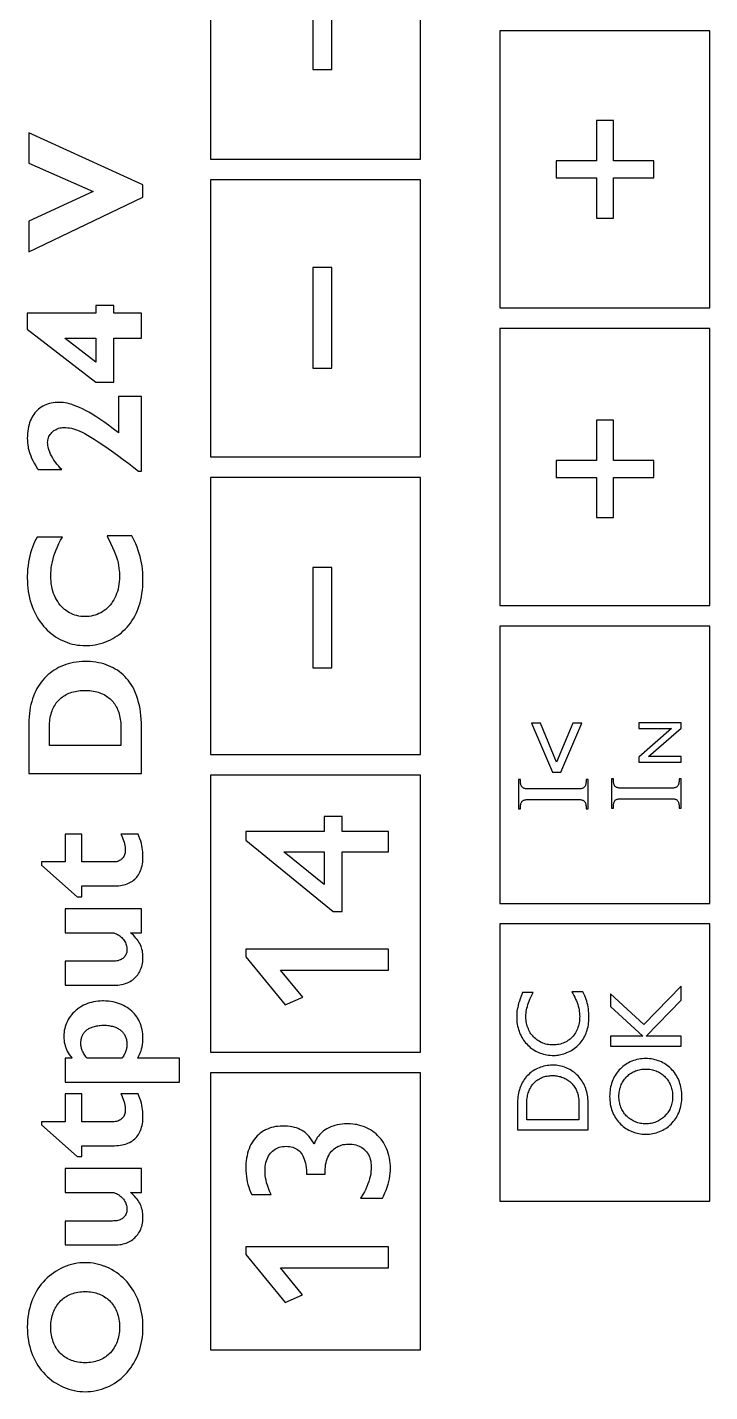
# Paper-space layout '2 DOOR PANEL LAYOUT - A1 Sheet' of a CAD drawing. Extents: x 50 to 825, y 22 to 486.
# Drawn here: x 425.072 to 426.588, y 322.282 to 325.315 of the extents above; entities that cross this region are included whole.
import ezdxf

# ---------------------------------------------------------------- set-up
doc = ezdxf.new("R2010")
doc.units = 0
doc.layers.add('N-EQPM', color=3, linetype='Continuous', lineweight=25)

psp = doc.layouts.new('2 DOOR PANEL LAYOUT - A1 Sheet')

# ---------------------------------------------------------------- linework, layer by layer
at = {"layer": 'N-EQPM', "linetype": 'Continuous'}
for points in [[(425.9452, 325.0222), (425.9452, 325.6381), (425.4784, 325.6381), (425.4784, 325.0222)], [(425.7486, 325.2212), (425.7486, 325.4444), (425.7059, 325.4444), (425.7059, 325.2212)], [(426.5881, 324.6913), (426.5881, 325.3072), (426.1213, 325.3072), (426.1213, 324.6913)], [(426.3741, 324.891), (426.3741, 324.9806), (426.4636, 324.9806), (426.4636, 325.0182), (426.3741, 325.0182), (426.3741, 325.1078), (426.3364, 325.1078), (426.3364, 325.0182), (426.2469, 325.0182), (426.2469, 324.9806), (426.3364, 324.9806), (426.3364, 324.891)], [(425.2177, 324.9505), (425.0748, 324.8844), (425.0748, 324.8164), (425.3286, 324.9376), (425.3286, 324.9648), (425.0748, 325.0805), (425.0748, 325.0133)], [(425.9452, 324.3604), (425.9452, 324.9763), (425.4784, 324.9763), (425.4784, 324.3604)], [(425.7486, 324.5578), (425.7486, 324.781), (425.7059, 324.781), (425.7059, 324.5578)], [(425.2236, 324.5266), (425.2636, 324.5266), (425.2636, 324.6243), (425.3253, 324.6243), (425.3253, 324.6798), (425.2636, 324.6798), (425.2636, 324.6967), (425.2236, 324.6967), (425.2236, 324.6798), (425.0715, 324.6798), (425.0715, 324.6445)], [(425.1553, 324.6236), (425.1553, 324.6243), (425.2236, 324.6243), (425.2236, 324.5707)], [(426.5881, 324.0295), (426.5881, 324.6454), (426.1213, 324.6454), (426.1213, 324.0295)], [(425.079, 324.3628), (425.0812, 324.3577), (425.0837, 324.3523), (425.0867, 324.3466), (425.0902, 324.3404), (425.0943, 324.3337), (425.0954, 324.3319), (425.1479, 324.3319), (425.1454, 324.3346), (425.1413, 324.3393), (425.1374, 324.3439), (425.134, 324.3486), (425.1308, 324.3532), (425.128, 324.3577), (425.1255, 324.3622), (425.1233, 324.3665), (425.1215, 324.3706), (425.1199, 324.3747), (425.1187, 324.3785), (425.1178, 324.3822), (425.1172, 324.3857), (425.1168, 324.389), (425.1167, 324.3922), (425.1168, 324.3949), (425.1172, 324.3976), (425.1178, 324.4003), (425.1186, 324.4029), (425.1196, 324.4054), (425.1209, 324.4079), (425.1224, 324.4102), (425.1242, 324.4125), (425.1261, 324.4146), (425.1282, 324.4166), (425.1305, 324.4185), (425.1327, 324.4199), (425.1353, 324.4214), (425.138, 324.4227), (425.1408, 324.4237), (425.1437, 324.4245), (425.1467, 324.4251), (425.1497, 324.4255), (425.1527, 324.4256), (425.1571, 324.4255), (425.1613, 324.4251), (425.1656, 324.4246), (425.1698, 324.4237), (425.172, 324.4232), (425.1742, 324.4226), (425.1786, 324.4213), (425.1833, 324.4195), (425.1883, 324.4175), (425.1936, 324.415), (425.1993, 324.412), (425.2056, 324.4085), (425.2126, 324.4043), (425.2204, 324.3993), (425.229, 324.3937), (425.2439, 324.3837), (425.2583, 324.3737), (425.272, 324.364), (425.2849, 324.3546), (425.2969, 324.3456), (425.3081, 324.3369), (425.3184, 324.3286), (425.3253, 324.3286), (425.3253, 324.4943), (425.2743, 324.4943), (425.2743, 324.4135), (425.2732, 324.4143), (425.262, 324.4229), (425.2516, 324.4307), (425.2417, 324.4378), (425.2325, 324.4441), (425.2238, 324.4498), (425.2157, 324.4549), (425.208, 324.4594), (425.2007, 324.4634), (425.1939, 324.4669), (425.1874, 324.4699), (425.1814, 324.4725), (425.1756, 324.4748), (425.1702, 324.4766), (425.165, 324.4782), (425.1601, 324.4794), (425.1554, 324.4803), (425.151, 324.4809), (425.1468, 324.4813), (425.1428, 324.4814), (425.138, 324.4813), (425.1334, 324.481), (425.129, 324.4804), (425.1247, 324.4796), (425.1206, 324.4786), (425.1167, 324.4774), (425.1129, 324.476), (425.1093, 324.4744), (425.1059, 324.4726), (425.1026, 324.4706), (425.0995, 324.4684), (425.0965, 324.4661), (425.0936, 324.4635), (425.091, 324.4608), (425.0884, 324.4578), (425.0861, 324.4547), (425.0839, 324.4514), (425.0818, 324.4479), (425.0799, 324.4442), (425.0782, 324.4403), (425.0767, 324.4362), (425.0753, 324.4319), (425.0742, 324.4273), (425.0732, 324.4226), (425.0725, 324.4176), (425.0719, 324.4124), (425.0716, 324.407), (425.0715, 324.4021), (425.0716, 324.3968), (425.072, 324.3917), (425.0725, 324.3868), (425.0733, 324.382), (425.0738, 324.3796), (425.0743, 324.3773), (425.0756, 324.3725), (425.0772, 324.3677)], [(426.3741, 324.2251), (426.3741, 324.3146), (426.4636, 324.3146), (426.4636, 324.3523), (426.3741, 324.3523), (426.3741, 324.4418), (426.3364, 324.4418), (426.3364, 324.3523), (426.2469, 324.3523), (426.2469, 324.3146), (426.3364, 324.3146), (426.3364, 324.2251)], [(425.9452, 323.6986), (425.9452, 324.3145), (425.4784, 324.3145), (425.4784, 323.6986)], [(425.0846, 324.0215), (425.0873, 324.0155), (425.0902, 324.0097), (425.0932, 324.0042), (425.0965, 323.9988), (425.1, 323.9937), (425.1037, 323.9888), (425.1076, 323.984), (425.1116, 323.9795), (425.1159, 323.9753), (425.1203, 323.9712), (425.1249, 323.9674), (425.1296, 323.9638), (425.1345, 323.9605), (425.1395, 323.9574), (425.1446, 323.9545), (425.1499, 323.9519), (425.1553, 323.9496), (425.1608, 323.9475), (425.1664, 323.9457), (425.172, 323.9442), (425.1775, 323.943), (425.1833, 323.942), (425.1891, 323.9413), (425.1949, 323.9409), (425.2008, 323.9408), (425.2047, 323.9408), (425.2107, 323.9411), (425.2167, 323.9417), (425.2226, 323.9426), (425.2285, 323.9438), (425.2342, 323.9452), (425.2399, 323.9469), (425.2455, 323.9488), (425.2509, 323.9511), (425.2562, 323.9535), (425.2614, 323.9562), (425.2664, 323.9592), (425.2713, 323.9623), (425.276, 323.9657), (425.2806, 323.9694), (425.2849, 323.9732), (425.2891, 323.9773), (425.2931, 323.9816), (425.297, 323.9861), (425.3006, 323.9908), (425.304, 323.9958), (425.3072, 324.0009), (425.3103, 324.0062), (425.3131, 324.0118), (425.3157, 324.0175), (425.318, 324.0235), (425.3202, 324.0296), (425.3221, 324.036), (425.3238, 324.0426), (425.3252, 324.0494), (425.3264, 324.0564), (425.3274, 324.0636), (425.3281, 324.071), (425.3283, 324.0748), (425.3285, 324.0787), (425.3286, 324.0866), (425.3285, 324.0951), (425.3281, 324.1031), (425.3275, 324.1107), (425.3266, 324.1179), (425.3255, 324.1249), (425.3241, 324.1317), (425.3224, 324.1385), (425.3204, 324.1453), (425.3181, 324.1522), (425.3155, 324.1593), (425.3124, 324.1667), (425.3088, 324.1746), (425.3047, 324.183), (425.3037, 324.185), (425.2489, 324.185), (425.2501, 324.1825), (425.2566, 324.1687), (425.2612, 324.1588), (425.2646, 324.1506), (425.2674, 324.1434), (425.2697, 324.1369), (425.2716, 324.1307), (425.2731, 324.1247), (425.2743, 324.1188), (425.2753, 324.1129), (425.2759, 324.1069), (425.2762, 324.1039), (425.2764, 324.1007), (425.2765, 324.0943), (425.2764, 324.0886), (425.276, 324.0828), (425.2753, 324.0772), (425.2744, 324.0717), (425.2732, 324.0663), (425.2717, 324.0612), (425.27, 324.0562), (425.2681, 324.0515), (425.266, 324.0469), (425.2637, 324.0426), (425.2611, 324.0384), (425.2584, 324.0345), (425.2555, 324.0308), (425.2524, 324.0274), (425.2492, 324.0241), (425.2458, 324.0212), (425.2422, 324.0184), (425.2385, 324.0159), (425.2347, 324.0137), (425.2307, 324.0117), (425.2266, 324.01), (425.2224, 324.0085), (425.2181, 324.0073), (425.2136, 324.0063), (425.2091, 324.0056), (425.2044, 324.0052), (425.1997, 324.005), (425.195, 324.0052), (425.1904, 324.0056), (425.1859, 324.0063), (425.1816, 324.0073), (425.1773, 324.0085), (425.1731, 324.01), (425.1691, 324.0117), (425.1652, 324.0137), (425.1614, 324.016), (425.1578, 324.0185), (425.1542, 324.0212), (425.1509, 324.0242), (425.1477, 324.0274), (425.1446, 324.0309), (425.1417, 324.0346), (425.139, 324.0386), (425.1365, 324.0428), (425.1342, 324.0472), (425.132, 324.0518), (425.1301, 324.0566), (425.1285, 324.0617), (425.127, 324.0669), (425.1258, 324.0724), (425.1249, 324.078), (425.1242, 324.0838), (425.1238, 324.0897), (425.1236, 324.0958), (425.1238, 324.102), (425.1242, 324.1082), (425.1249, 324.1144), (425.1259, 324.1207), (425.1272, 324.127), (425.1288, 324.1334), (425.1307, 324.1399), (425.1329, 324.1465), (425.1354, 324.1533), (425.1384, 324.1602), (425.1417, 324.1674), (425.1455, 324.1749), (425.1494, 324.1821), (425.0936, 324.1821), (425.0906, 324.1768), (425.0878, 324.1714), (425.0852, 324.1656), (425.0828, 324.1597), (425.0807, 324.1534), (425.0787, 324.147), (425.0769, 324.1402), (425.0754, 324.1332), (425.0741, 324.126), (425.0731, 324.1186), (425.0723, 324.1109), (425.0718, 324.1029), (425.0715, 324.0948), (425.0715, 324.0914), (425.0716, 324.0835), (425.0721, 324.0759), (425.0728, 324.0685), (425.0737, 324.0612), (425.0749, 324.0541), (425.0764, 324.0472), (425.0781, 324.0405), (425.08, 324.0339), (425.0822, 324.0276)], [(425.7486, 323.891), (425.7486, 324.1142), (425.7059, 324.1142), (425.7059, 323.891)], [(426.5881, 323.3677), (426.5881, 323.9836), (426.1213, 323.9836), (426.1213, 323.3677)], [(425.3152, 323.8272), (425.3129, 323.8332), (425.3105, 323.8389), (425.3079, 323.8443), (425.3051, 323.8495), (425.3021, 323.8545), (425.2989, 323.8592), (425.2972, 323.8614), (425.2955, 323.8637), (425.292, 323.8679), (425.2883, 323.8719), (425.2844, 323.8757), (425.2804, 323.8793), (425.2761, 323.8826), (425.2717, 323.8857), (425.2671, 323.8886), (425.2624, 323.8913), (425.2574, 323.8938), (425.2523, 323.896), (425.247, 323.898), (425.2415, 323.8998), (425.2358, 323.9014), (425.2299, 323.9027), (425.2238, 323.9038), (425.2175, 323.9046), (425.211, 323.9051), (425.2043, 323.9054), (425.2005, 323.9055), (425.1995, 323.9055), (425.1931, 323.9053), (425.1867, 323.9048), (425.1805, 323.9041), (425.1745, 323.9031), (425.1685, 323.9019), (425.1627, 323.9004), (425.1571, 323.8986), (425.1516, 323.8966), (425.1462, 323.8944), (425.1411, 323.8919), (425.1361, 323.8892), (425.1312, 323.8862), (425.1266, 323.8831), (425.1221, 323.8797), (425.1178, 323.8761), (425.1137, 323.8723), (425.1098, 323.8683), (425.106, 323.8641), (425.1024, 323.8597), (425.0991, 323.855), (425.0959, 323.8501), (425.0929, 323.8451), (425.0902, 323.8398), (425.0876, 323.8343), (425.0853, 323.8286), (425.0832, 323.8226), (425.0813, 323.8165), (425.0796, 323.8101), (425.0782, 323.8035), (425.077, 323.7967), (425.0761, 323.7896), (425.0754, 323.7823), (425.075, 323.7748), (425.0748, 323.767), (425.0748, 323.6565), (425.3253, 323.6565), (425.3253, 323.76), (425.3252, 323.7688), (425.3248, 323.7772), (425.3241, 323.7852), (425.3232, 323.793), (425.322, 323.8004), (425.3206, 323.8076), (425.319, 323.8144), (425.3172, 323.8209)], [(425.2747, 323.7921), (425.2758, 323.7886), (425.2767, 323.7849), (425.2775, 323.7811), (425.2782, 323.7771), (425.2787, 323.773), (425.2791, 323.7687), (425.2793, 323.7643), (425.2794, 323.7597), (425.2794, 323.7189), (425.1207, 323.7189), (425.1207, 323.7589), (425.1208, 323.7637), (425.121, 323.7682), (425.1214, 323.7725), (425.1219, 323.7767), (425.1226, 323.7807), (425.1234, 323.7846), (425.1243, 323.7883), (425.1254, 323.7919), (425.1265, 323.7953), (425.1278, 323.7986), (425.1285, 323.8002), (425.1292, 323.8018), (425.1308, 323.8048), (425.1324, 323.8077), (425.1342, 323.8104), (425.136, 323.8131), (425.138, 323.8156), (425.1401, 323.818), (425.1422, 323.8203), (425.1445, 323.8225), (425.1469, 323.8246), (425.1495, 323.8265), (425.1521, 323.8283), (425.1549, 323.8301), (425.1577, 323.8317), (425.1607, 323.8332), (425.1639, 323.8346), (425.1671, 323.8358), (425.1705, 323.837), (425.1739, 323.838), (425.1776, 323.8389), (425.1813, 323.8396), (425.1852, 323.8402), (425.1891, 323.8407), (425.1933, 323.841), (425.1975, 323.8412), (425.2001, 323.8412), (425.2025, 323.8412), (425.2066, 323.841), (425.2106, 323.8407), (425.2145, 323.8402), (425.2183, 323.8396), (425.2221, 323.8389), (425.2257, 323.838), (425.2292, 323.8369), (425.2326, 323.8358), (425.2359, 323.8345), (425.239, 323.8331), (425.2421, 323.8316), (425.245, 323.83), (425.2478, 323.8282), (425.2504, 323.8264), (425.253, 323.8244), (425.2554, 323.8224), (425.2578, 323.8202), (425.26, 323.8179), (425.2621, 323.8155), (425.2641, 323.813), (425.2659, 323.8104), (425.2677, 323.8076), (425.2693, 323.8048), (425.2709, 323.8018), (425.2723, 323.7987), (425.2736, 323.7954)], [(426.2385, 323.6594), (426.2573, 323.6594), (426.3037, 323.7682), (426.2837, 323.7682), (426.2479, 323.6819), (426.2121, 323.7682), (426.1921, 323.7682)], [(426.5243, 323.6817), (426.5243, 323.6944), (426.452, 323.6944), (426.5243, 323.7572), (426.5243, 323.7688), (426.4304, 323.7688), (426.4304, 323.7561), (426.5031, 323.7561), (426.4304, 323.6925), (426.4304, 323.6817)], [(425.9452, 323.0368), (425.9452, 323.6527), (425.4784, 323.6527), (425.4784, 323.0368)], [(426.3113, 323.5921), (426.3119, 323.5908), (426.3124, 323.5894), (426.3128, 323.5878), (426.3131, 323.586), (426.3133, 323.5838), (426.3135, 323.5813), (426.3136, 323.5782), (426.3136, 323.5777), (426.3177, 323.5777), (426.3177, 323.6429), (426.3136, 323.6429), (426.3136, 323.6424), (426.3135, 323.6393), (426.3133, 323.6368), (426.3131, 323.6346), (426.3128, 323.6328), (426.3124, 323.6312), (426.3119, 323.6298), (426.3113, 323.6285), (426.3107, 323.6274), (426.31, 323.6265), (426.3092, 323.6256), (426.3084, 323.6249), (426.3074, 323.6242), (426.3064, 323.6236), (426.3052, 323.6232), (426.3038, 323.6228), (426.3024, 323.6225), (426.3007, 323.6223), (426.2989, 323.6222), (426.182, 323.6222), (426.1802, 323.6223), (426.1785, 323.6225), (426.177, 323.6228), (426.1757, 323.6232), (426.1745, 323.6236), (426.1735, 323.6242), (426.1725, 323.6249), (426.1716, 323.6256), (426.1709, 323.6265), (426.1702, 323.6274), (426.1696, 323.6285), (426.169, 323.6298), (426.1685, 323.6312), (426.1681, 323.6328), (426.1678, 323.6346), (426.1676, 323.6368), (426.1674, 323.6393), (426.1673, 323.6424), (426.1673, 323.6429), (426.1632, 323.6429), (426.1632, 323.5777), (426.1673, 323.5777), (426.1673, 323.5782), (426.1674, 323.5813), (426.1676, 323.5838), (426.1678, 323.586), (426.1681, 323.5878), (426.1685, 323.5894), (426.169, 323.5908), (426.1696, 323.5921), (426.1702, 323.5932), (426.1709, 323.5941), (426.1716, 323.595), (426.1725, 323.5957), (426.1735, 323.5964), (426.1745, 323.597), (426.1757, 323.5974), (426.177, 323.5978), (426.1785, 323.5981), (426.1802, 323.5983), (426.182, 323.5983), (426.2989, 323.5983), (426.3007, 323.5983), (426.3024, 323.5981), (426.3038, 323.5978), (426.3052, 323.5974), (426.3064, 323.597), (426.3074, 323.5964), (426.3084, 323.5957), (426.3092, 323.595), (426.31, 323.5941), (426.3107, 323.5932)], [(426.5185, 323.5926), (426.519, 323.5912), (426.5194, 323.5896), (426.5197, 323.5878), (426.5199, 323.5856), (426.5201, 323.5831), (426.5202, 323.58), (426.5202, 323.5795), (426.5243, 323.5795), (426.5243, 323.6447), (426.5202, 323.6447), (426.5202, 323.6441), (426.5201, 323.6411), (426.5199, 323.6385), (426.5197, 323.6364), (426.5194, 323.6345), (426.519, 323.6329), (426.5185, 323.6315), (426.5179, 323.6303), (426.5173, 323.6292), (426.5166, 323.6282), (426.5158, 323.6274), (426.515, 323.6266), (426.514, 323.6259), (426.513, 323.6254), (426.5118, 323.6249), (426.5105, 323.6245), (426.509, 323.6242), (426.5073, 323.6241), (426.5055, 323.624), (426.3886, 323.624), (426.3868, 323.6241), (426.3851, 323.6242), (426.3836, 323.6245), (426.3823, 323.6249), (426.3811, 323.6254), (426.3801, 323.6259), (426.3791, 323.6266), (426.3782, 323.6274), (426.3775, 323.6282), (426.3768, 323.6292), (426.3762, 323.6303), (426.3756, 323.6315), (426.3751, 323.6329), (426.3747, 323.6345), (426.3744, 323.6364), (426.3742, 323.6385), (426.374, 323.6411), (426.3739, 323.6441), (426.3739, 323.6447), (426.3698, 323.6447), (426.3698, 323.5795), (426.3739, 323.5795), (426.3739, 323.58), (426.374, 323.5831), (426.3742, 323.5856), (426.3744, 323.5878), (426.3747, 323.5896), (426.3751, 323.5912), (426.3756, 323.5926), (426.3762, 323.5939), (426.3768, 323.595), (426.3775, 323.5959), (426.3783, 323.5968), (426.3791, 323.5975), (426.3801, 323.5982), (426.3811, 323.5988), (426.3823, 323.5992), (426.3836, 323.5996), (426.3851, 323.5999), (426.3868, 323.6001), (426.3886, 323.6001), (426.5055, 323.6001), (426.5073, 323.6001), (426.509, 323.5999), (426.5104, 323.5996), (426.5118, 323.5992), (426.5129, 323.5988), (426.514, 323.5982), (426.515, 323.5975), (426.5158, 323.5968), (426.5166, 323.5959), (426.5173, 323.5949), (426.5179, 323.5939)], [(425.7509, 323.3498), (425.7716, 323.3498), (425.7716, 323.4824), (425.8745, 323.4824), (425.8745, 323.5275), (425.7716, 323.5275), (425.7716, 323.561), (425.7312, 323.561), (425.7312, 323.5275), (425.5572, 323.5275), (425.5572, 323.5082)], [(425.284, 323.5114), (425.2855, 323.5074), (425.2867, 323.5036), (425.2877, 323.5), (425.2884, 323.4964), (425.2889, 323.4929), (425.2892, 323.4893), (425.2893, 323.4856), (425.2892, 323.4829), (425.2889, 323.4803), (425.2884, 323.4779), (425.2878, 323.4756), (425.2869, 323.4735), (425.2859, 323.4715), (425.2848, 323.4697), (425.2834, 323.468), (425.282, 323.4664), (425.2803, 323.465), (425.2785, 323.4638), (425.2766, 323.4627), (425.2745, 323.4617), (425.2722, 323.461), (425.2698, 323.4603), (425.2671, 323.4599), (425.2644, 323.4596), (425.2621, 323.4596), (425.1924, 323.4596), (425.1924, 323.5213), (425.156, 323.5213), (425.156, 323.4596), (425.1028, 323.4596), (425.1028, 323.4529), (425.1821, 323.3821), (425.1924, 323.3821), (425.1924, 323.4063), (425.2651, 323.4063), (425.2698, 323.4064), (425.2743, 323.4067), (425.2785, 323.4072), (425.2825, 323.4079), (425.2863, 323.4087), (425.2899, 323.4098), (425.2933, 323.4109), (425.2949, 323.4116), (425.2965, 323.4123), (425.2996, 323.4138), (425.3025, 323.4154), (425.3052, 323.4172), (425.3078, 323.4192), (425.3102, 323.4212), (425.3124, 323.4235), (425.3146, 323.4259), (425.3166, 323.4284), (425.3184, 323.4312), (425.3201, 323.434), (425.3217, 323.4371), (425.3231, 323.4404), (425.3244, 323.4438), (425.3255, 323.4474), (425.3265, 323.4512), (425.3273, 323.4552), (425.3279, 323.4595), (425.3283, 323.4639), (425.3286, 323.4685), (425.3286, 323.472), (425.3285, 323.4772), (425.3282, 323.482), (425.3277, 323.4867), (425.327, 323.4914), (425.3261, 323.4961), (425.325, 323.5009), (425.3236, 323.5059), (425.3218, 323.5111), (425.3197, 323.5168), (425.318, 323.5213), (425.2794, 323.5213), (425.2798, 323.5205), (425.2821, 323.5157)], [(425.6421, 323.4816), (425.6421, 323.4824), (425.7312, 323.4824), (425.7312, 323.4099)], [(425.2906, 323.2779), (425.2915, 323.2754), (425.2921, 323.273), (425.2926, 323.2705), (425.2929, 323.2681), (425.293, 323.2656), (425.293, 323.2642), (425.2928, 323.2618), (425.2924, 323.2594), (425.2919, 323.2572), (425.2912, 323.2552), (425.2903, 323.2532), (425.2893, 323.2514), (425.2881, 323.2497), (425.2868, 323.2481), (425.2854, 323.2466), (425.2837, 323.2452), (425.282, 323.244), (425.28, 323.2428), (425.279, 323.2423), (425.2779, 323.2418), (425.2755, 323.241), (425.273, 323.2402), (425.2703, 323.2396), (425.2673, 323.2392), (425.2641, 323.2389), (425.2607, 323.2388), (425.156, 323.2388), (425.156, 323.1856), (425.2643, 323.1856), (425.2687, 323.1856), (425.2728, 323.1859), (425.2768, 323.1864), (425.2806, 323.187), (425.2843, 323.1878), (425.2878, 323.1888), (425.2911, 323.1899), (425.2943, 323.1912), (425.2974, 323.1926), (425.3003, 323.1942), (425.3031, 323.1959), (425.3058, 323.1977), (425.3083, 323.1997), (425.3107, 323.2018), (425.3129, 323.2041), (425.315, 323.2065), (425.317, 323.209), (425.3188, 323.2117), (425.3205, 323.2145), (425.3221, 323.2174), (425.3234, 323.2205), (425.3247, 323.2237), (425.3258, 323.227), (425.3267, 323.2305), (425.3274, 323.234), (425.328, 323.2377), (425.3284, 323.2415), (425.3286, 323.2453), (425.3286, 323.2476), (425.3285, 323.2515), (425.3283, 323.2552), (425.3278, 323.2588), (425.3272, 323.2622), (425.3264, 323.2656), (425.3254, 323.2688), (425.3243, 323.272), (425.3229, 323.2751), (425.3214, 323.2782), (425.3196, 323.2812), (425.3177, 323.2843), (425.3155, 323.2873), (425.313, 323.2904), (425.3103, 323.2935), (425.3073, 323.2966), (425.3039, 323.2999), (425.3011, 323.3023), (425.3253, 323.3023), (425.3253, 323.3556), (425.156, 323.3556), (425.156, 323.302), (425.264, 323.302), (425.2668, 323.301), (425.2695, 323.2997), (425.2721, 323.2984), (425.2747, 323.2968), (425.2769, 323.2952), (425.2792, 323.2934), (425.2814, 323.2914), (425.2834, 323.2894), (425.2852, 323.2872), (425.2868, 323.285), (425.2883, 323.2826), (425.2895, 323.2803)], [(426.5881, 322.7059), (426.5881, 323.3218), (426.1213, 323.3218), (426.1213, 322.7059)], [(425.6343, 323.2189), (425.8745, 323.2189), (425.8745, 323.2658), (425.5572, 323.2658), (425.5572, 323.2488), (425.6444, 323.1418), (425.6835, 323.1592)], [(426.1672, 323.0765), (426.1688, 323.0731), (426.1706, 323.0698), (426.1725, 323.0666), (426.1745, 323.0635), (426.1767, 323.0606), (426.179, 323.0577), (426.1814, 323.055), (426.184, 323.0523), (426.1866, 323.0499), (426.1894, 323.0475), (426.1923, 323.0453), (426.1953, 323.0432), (426.1983, 323.0412), (426.2015, 323.0394), (426.2048, 323.0378), (426.2081, 323.0362), (426.2116, 323.0349), (426.2151, 323.0337), (426.2187, 323.0326), (426.2223, 323.0317), (426.2261, 323.031), (426.2299, 323.0304), (426.2338, 323.03), (426.2377, 323.0297), (426.2417, 323.0296), (426.245, 323.0297), (426.2484, 323.03), (426.2519, 323.0304), (426.2534, 323.0306), (426.2569, 323.0313), (426.2604, 323.0322), (426.264, 323.0332), (426.2675, 323.0344), (426.2709, 323.0358), (426.2743, 323.0373), (426.2776, 323.039), (426.2808, 323.0408), (426.2839, 323.0428), (426.2869, 323.0449), (426.2898, 323.0471), (426.2926, 323.0494), (426.2953, 323.0519), (426.2978, 323.0545), (426.3002, 323.0571), (426.3025, 323.0599), (426.3046, 323.0628), (426.3067, 323.0658), (426.3085, 323.0689), (426.3103, 323.0721), (426.3119, 323.0754), (426.3133, 323.0788), (426.3146, 323.0823), (426.3158, 323.0859), (426.3168, 323.0896), (426.3177, 323.0934), (426.3184, 323.0973), (426.319, 323.1014), (426.3194, 323.1055), (426.3197, 323.1098), (426.3198, 323.1141), (426.3197, 323.1167), (426.3197, 323.1192), (426.3194, 323.1241), (426.319, 323.1287), (426.3185, 323.1332), (426.3178, 323.1376), (426.3169, 323.1418), (426.3159, 323.1459), (426.3147, 323.15), (426.3134, 323.154), (426.3119, 323.158), (426.3102, 323.1621), (426.3083, 323.1663), (426.306, 323.1708), (426.2814, 323.1708), (426.2839, 323.1669), (426.2861, 323.163), (426.2882, 323.159), (426.2901, 323.155), (426.2919, 323.1509), (426.2934, 323.1469), (426.2948, 323.1429), (426.2959, 323.1389), (426.2969, 323.135), (426.2977, 323.1311), (426.2983, 323.1273), (426.2988, 323.1235), (426.299, 323.1198), (426.2991, 323.1162), (426.299, 323.1128), (426.2988, 323.109), (426.2984, 323.1054), (426.2978, 323.1018), (426.2971, 323.0984), (426.2963, 323.0951), (426.2953, 323.0918), (426.2941, 323.0887), (426.2928, 323.0857), (426.2914, 323.0828), (426.2898, 323.0801), (426.2882, 323.0774), (426.2864, 323.0749), (426.2844, 323.0725), (426.2824, 323.0702), (426.2802, 323.0681), (426.278, 323.0661), (426.2756, 323.0642), (426.2731, 323.0624), (426.2705, 323.0608), (426.2679, 323.0593), (426.2651, 323.058), (426.2622, 323.0568), (426.2592, 323.0558), (426.2562, 323.0549), (426.253, 323.0542), (426.2498, 323.0536), (426.2465, 323.0532), (426.2431, 323.0529), (426.2396, 323.0528), (426.2363, 323.0529), (426.233, 323.0532), (426.2298, 323.0536), (426.2266, 323.0542), (426.2235, 323.0549), (426.2204, 323.0558), (426.2174, 323.0569), (426.2145, 323.0581), (426.2117, 323.0594), (426.209, 323.061), (426.2064, 323.0626), (426.2038, 323.0644), (426.2014, 323.0663), (426.199, 323.0684), (426.1968, 323.0706), (426.1947, 323.0729), (426.1927, 323.0754), (426.1908, 323.0779), (426.1894, 323.0801), (426.1878, 323.0828), (426.1863, 323.0857), (426.185, 323.0887), (426.1838, 323.0917), (426.1827, 323.0949), (426.1818, 323.0981), (426.1811, 323.1014), (426.1805, 323.1047), (426.1801, 323.1082), (426.1798, 323.1117), (426.1797, 323.1152), (426.1798, 323.1193), (426.1801, 323.1232), (426.1805, 323.1271), (426.1811, 323.131), (426.1818, 323.1348), (426.1828, 323.1386), (426.1839, 323.1425), (426.1852, 323.1465), (426.1867, 323.1505), (426.1884, 323.1546), (426.1904, 323.1588), (426.1927, 323.1632), (426.1952, 323.1678), (426.196, 323.1692), (426.1719, 323.1692), (426.1711, 323.1672), (426.1687, 323.1612), (426.1667, 323.1556), (426.165, 323.1504), (426.1635, 323.1455), (426.1623, 323.1409), (426.1613, 323.1364), (426.1605, 323.132), (426.1598, 323.1278), (426.1594, 323.1237), (426.1592, 323.1196), (426.1591, 323.1155), (426.1592, 323.1112), (426.1594, 323.1071), (426.1598, 323.103), (426.1604, 323.0989), (426.1612, 323.095), (426.1621, 323.0911), (426.1631, 323.0873), (426.1643, 323.0836), (426.1657, 323.08)], [(426.3677, 323.1666), (426.3677, 323.1386), (426.4394, 323.0727), (426.3677, 323.0727), (426.3677, 323.0502), (426.5243, 323.0502), (426.5243, 323.0727), (426.447, 323.0727), (426.5243, 323.1523), (426.5243, 323.1834), (426.4419, 323.0984)], [(425.1623, 323.0355), (425.1646, 323.0317), (425.1673, 323.0279), (425.1703, 323.024), (425.1707, 323.0236), (425.156, 323.0236), (425.156, 322.9703), (425.4098, 322.9703), (425.4098, 323.0236), (425.3169, 323.0236), (425.319, 323.0273), (425.3209, 323.0314), (425.3227, 323.0356), (425.3242, 323.0401), (425.3255, 323.0442), (425.3266, 323.0489), (425.3275, 323.0536), (425.3281, 323.0583), (425.3285, 323.0628), (425.3286, 323.0673), (425.3285, 323.0724), (425.3281, 323.0773), (425.3275, 323.0821), (425.3267, 323.0868), (425.3256, 323.0913), (425.3244, 323.0957), (425.3229, 323.0999), (425.3211, 323.104), (425.3192, 323.108), (425.3171, 323.1117), (425.316, 323.1136), (425.3148, 323.1154), (425.3123, 323.1188), (425.3095, 323.1222), (425.3066, 323.1253), (425.3035, 323.1283), (425.3002, 323.1311), (425.2967, 323.1338), (425.2931, 323.1363), (425.2892, 323.1386), (425.2852, 323.1407), (425.2809, 323.1427), (425.2765, 323.1444), (425.2719, 323.1459), (425.2672, 323.1473), (425.2622, 323.1484), (425.2571, 323.1493), (425.2517, 323.15), (425.2463, 323.1504), (425.2406, 323.1507), (425.2387, 323.1507), (425.2336, 323.1505), (425.2287, 323.1502), (425.2238, 323.1496), (425.219, 323.1487), (425.2143, 323.1476), (425.2096, 323.1463), (425.2051, 323.1447), (425.2008, 323.143), (425.1965, 323.141), (425.1924, 323.1388), (425.1885, 323.1364), (425.1866, 323.1351), (425.1829, 323.1324), (425.1794, 323.1296), (425.1761, 323.1266), (425.1729, 323.1234), (425.17, 323.12), (425.1673, 323.1166), (425.1648, 323.113), (425.1625, 323.1093), (425.1605, 323.1055), (425.1587, 323.1015), (425.1571, 323.0975), (425.1558, 323.0935), (425.1547, 323.0893), (425.1538, 323.0851), (425.1532, 323.0808), (425.1528, 323.0765), (425.1527, 323.0721), (425.1528, 323.0675), (425.1532, 323.0631), (425.1538, 323.0588), (425.1546, 323.0548), (425.1556, 323.0508), (425.1562, 323.0488), (425.1569, 323.0469), (425.1584, 323.0431), (425.1602, 323.0393)], [(425.1953, 323.0368), (425.1943, 323.0388), (425.1935, 323.0407), (425.1928, 323.0426), (425.1925, 323.0435), (425.1922, 323.0445), (425.1917, 323.0464), (425.1913, 323.0483), (425.191, 323.0502), (425.1907, 323.0522), (425.1906, 323.0544), (425.1905, 323.0566), (425.1906, 323.0589), (425.1907, 323.061), (425.191, 323.0631), (425.1913, 323.0651), (425.1917, 323.0671), (425.1922, 323.069), (425.1928, 323.0708), (425.1935, 323.0725), (425.1943, 323.0742), (425.1951, 323.0758), (425.196, 323.0774), (425.197, 323.0789), (425.1981, 323.0804), (425.1993, 323.0818), (425.2006, 323.0832), (425.2019, 323.0845), (425.2033, 323.0857), (425.2049, 323.0869), (425.2065, 323.088), (425.2082, 323.0891), (425.21, 323.0901), (425.2119, 323.091), (425.2139, 323.0919), (425.216, 323.0927), (425.2182, 323.0935), (425.2205, 323.0941), (425.2229, 323.0948), (425.2255, 323.0953), (425.2281, 323.0957), (425.2309, 323.0961), (425.2338, 323.0964), (425.2368, 323.0966), (425.2399, 323.0967), (425.2416, 323.0967), (425.2416, 323.0967), (425.2446, 323.0966), (425.2475, 323.0965), (425.2503, 323.0962), (425.2531, 323.0959), (425.2557, 323.0955), (425.2582, 323.095), (425.2606, 323.0944), (425.263, 323.0937), (425.2652, 323.093), (425.2674, 323.0922), (425.2695, 323.0913), (425.2714, 323.0903), (425.2733, 323.0893), (425.2751, 323.0882), (425.2768, 323.0871), (425.2784, 323.0859), (425.28, 323.0846), (425.2814, 323.0833), (425.2828, 323.0819), (425.2841, 323.0805), (425.2853, 323.079), (425.2864, 323.0774), (425.2874, 323.0758), (425.2883, 323.0742), (425.2888, 323.0733), (425.2892, 323.0724), (425.29, 323.0707), (425.2907, 323.0688), (425.2913, 323.067), (425.2918, 323.065), (425.2922, 323.063), (425.2926, 323.0609), (425.2928, 323.0588), (425.2929, 323.0566), (425.293, 323.0544), (425.2929, 323.0522), (425.2928, 323.05), (425.2926, 323.0479), (425.2922, 323.0458), (425.2918, 323.0437), (425.2912, 323.0417), (425.2906, 323.0396), (425.2899, 323.0376), (425.289, 323.0355), (425.288, 323.0334), (425.2869, 323.0313), (425.2857, 323.0291), (425.2843, 323.0269), (425.2827, 323.0245), (425.282, 323.0236), (425.2041, 323.0236), (425.2031, 323.0248), (425.2011, 323.0276), (425.1993, 323.0302), (425.1978, 323.0325), (425.1965, 323.0347)], [(426.37, 322.9096), (426.3713, 322.9058), (426.3728, 322.9022), (426.3744, 322.8986), (426.3762, 322.8952), (426.3781, 322.8919), (426.3802, 322.8886), (426.3824, 322.8855), (426.3848, 322.8825), (426.3873, 322.8797), (426.3899, 322.877), (426.3927, 322.8744), (426.3956, 322.8719), (426.3986, 322.8696), (426.4017, 322.8674), (426.4049, 322.8654), (426.4083, 322.8636), (426.4117, 322.8619), (426.4152, 322.8603), (426.4156, 322.8602), (426.4192, 322.8588), (426.4229, 322.8576), (426.4266, 322.8566), (426.4304, 322.8558), (426.4342, 322.8552), (426.4381, 322.8547), (426.4421, 322.8544), (426.446, 322.8544), (426.4499, 322.8544), (426.4539, 322.8547), (426.4577, 322.8552), (426.4616, 322.8558), (426.4654, 322.8567), (426.4691, 322.8577), (426.4728, 322.8588), (426.4731, 322.8589), (426.4767, 322.8603), (426.4802, 322.8618), (426.4837, 322.8635), (426.487, 322.8654), (426.4903, 322.8674), (426.4934, 322.8696), (426.4964, 322.8719), (426.4993, 322.8743), (426.5021, 322.8769), (426.5047, 322.8796), (426.5072, 322.8825), (426.5096, 322.8854), (426.5118, 322.8885), (426.5139, 322.8917), (426.5158, 322.895), (426.5176, 322.8985), (426.5192, 322.902), (426.5207, 322.9056), (426.522, 322.9093), (426.5231, 322.9131), (426.5241, 322.917), (426.5249, 322.921), (426.5255, 322.9251), (426.526, 322.9293), (426.5263, 322.9336), (426.5264, 322.9379), (426.5263, 322.9424), (426.526, 322.9468), (426.5255, 322.9511), (426.5249, 322.9553), (426.5241, 322.9594), (426.5232, 322.9633), (426.522, 322.9672), (426.5207, 322.971), (426.5193, 322.9746), (426.5177, 322.9782), (426.5159, 322.9816), (426.514, 322.985), (426.512, 322.9882), (426.5098, 322.9913), (426.5074, 322.9943), (426.505, 322.9971), (426.5024, 322.9998), (426.4996, 323.0024), (426.4968, 323.0049), (426.4938, 323.0072), (426.4907, 323.0094), (426.4875, 323.0114), (426.4842, 323.0132), (426.4807, 323.015), (426.4772, 323.0165), (426.4736, 323.0179), (426.47, 323.0191), (426.4663, 323.0201), (426.4625, 323.021), (426.4617, 323.0211), (426.4578, 323.0218), (426.4539, 323.0222), (426.45, 323.0225), (426.446, 323.0226), (426.442, 323.0225), (426.438, 323.0222), (426.4341, 323.0218), (426.4302, 323.0212), (426.4264, 323.0203), (426.4258, 323.0202), (426.4221, 323.0192), (426.4184, 323.018), (426.4148, 323.0166), (426.4113, 323.0151), (426.4079, 323.0134), (426.4046, 323.0116), (426.4014, 323.0096), (426.3983, 323.0074), (426.3953, 323.0051), (426.3925, 323.0027), (426.3897, 323.0001), (426.3871, 322.9974), (426.3846, 322.9946), (426.3823, 322.9916), (426.3801, 322.9885), (426.3781, 322.9853), (426.3761, 322.982), (426.3744, 322.9785), (426.3728, 322.975), (426.3713, 322.9713), (426.37, 322.9675), (426.3689, 322.9637), (426.3679, 322.9597), (426.3671, 322.9556), (426.3665, 322.9515), (426.366, 322.9472), (426.3658, 322.9428), (426.3657, 322.9384), (426.3658, 322.934), (426.366, 322.9297), (426.3665, 322.9255), (426.3671, 322.9214), (426.3679, 322.9174), (426.3689, 322.9134)], [(425.9452, 322.375), (425.9452, 322.9909), (425.4784, 322.9909), (425.4784, 322.375)], [(426.3125, 322.956), (426.3112, 322.9595), (426.3097, 322.9629), (426.3081, 322.9662), (426.3063, 322.9695), (426.3044, 322.9726), (426.3024, 322.9756), (426.3002, 322.9785), (426.2979, 322.9813), (426.2955, 322.984), (426.2929, 322.9865), (426.2903, 322.989), (426.2875, 322.9913), (426.2846, 322.9934), (426.2816, 322.9955), (426.2786, 322.9974), (426.2754, 322.9992), (426.2722, 323.0008), (426.2688, 323.0022), (426.2655, 323.0035), (426.262, 323.0047), (426.2609, 323.005), (426.2574, 323.0059), (426.2538, 323.0067), (426.2502, 323.0073), (426.2466, 323.0077), (426.243, 323.008), (426.2394, 323.008), (426.2377, 323.008), (426.234, 323.0079), (426.2303, 323.0075), (426.2266, 323.007), (426.2229, 323.0064), (426.2193, 323.0055), (426.2157, 323.0045), (426.2122, 323.0034), (426.2088, 323.0021), (426.2055, 323.0006), (426.2022, 322.9991), (426.1991, 322.9973), (426.196, 322.9955), (426.1931, 322.9935), (426.1903, 322.9914), (426.1876, 322.9891), (426.185, 322.9868), (426.1826, 322.9843), (426.1802, 322.9817), (426.178, 322.979), (426.176, 322.9762), (426.174, 322.9733), (426.1722, 322.9703), (426.1705, 322.9671), (426.1689, 322.9638), (426.1675, 322.9605), (426.1662, 322.957), (426.165, 322.9534), (426.164, 322.9496), (426.1632, 322.9458), (426.1624, 322.9418), (426.1619, 322.9377), (426.1615, 322.9335), (426.1612, 322.9292), (426.1612, 322.927), (426.1611, 322.9247), (426.1611, 322.8639), (426.3177, 322.8639), (426.3177, 322.9249), (426.3176, 322.9291), (426.3174, 322.9332), (426.317, 322.9372), (426.3164, 322.9412), (426.3156, 322.945), (426.3148, 322.9488), (426.3137, 322.9524)], [(426.294, 322.9465), (426.2948, 322.9438), (426.2955, 322.941), (426.2961, 322.9382), (426.2966, 322.9352), (426.297, 322.9321), (426.2973, 322.9289), (426.2975, 322.9256), (426.2975, 322.9222), (426.2975, 322.8864), (426.1814, 322.8864), (426.1814, 322.921), (426.1814, 322.9246), (426.1816, 322.928), (426.1819, 322.9314), (426.1823, 322.9346), (426.1828, 322.9377), (426.1834, 322.9407), (426.1841, 322.9435), (426.1849, 322.9463), (426.1858, 322.949), (426.1868, 322.9516), (426.1879, 322.954), (426.1891, 322.9564), (426.1903, 322.9587), (426.1917, 322.9609), (426.1931, 322.963), (426.1946, 322.965), (426.1962, 322.9669), (426.1979, 322.9687), (426.1997, 322.9704), (426.2015, 322.972), (426.2034, 322.9736), (426.2054, 322.975), (426.2075, 322.9764), (426.2096, 322.9777), (426.2119, 322.9788), (426.2142, 322.9799), (426.2166, 322.9809), (426.219, 322.9817), (426.2216, 322.9825), (426.2242, 322.9832), (426.2269, 322.9837), (426.2296, 322.9842), (426.2324, 322.9845), (426.2353, 322.9848), (426.2383, 322.9849), (426.2394, 322.9849), (426.2403, 322.9849), (426.2429, 322.9848), (426.2455, 322.9845), (426.2482, 322.9842), (426.2509, 322.9837), (426.2536, 322.9831), (426.2562, 322.9824), (426.2588, 322.9815), (426.2614, 322.9806), (426.2639, 322.9796), (426.2663, 322.9785), (426.2686, 322.9772), (426.2709, 322.9759), (426.2731, 322.9746), (426.2751, 322.9731), (426.2771, 322.9715), (426.279, 322.9699), (426.2808, 322.9682), (426.2825, 322.9664), (426.2842, 322.9645), (426.2857, 322.9625), (426.2872, 322.9605), (426.2885, 322.9584), (426.2898, 322.9562), (426.291, 322.9539), (426.2921, 322.9515), (426.2931, 322.949)], [(426.3973, 322.9021), (426.3971, 322.9023), (426.3956, 322.9047), (426.3941, 322.9071), (426.3928, 322.9096), (426.3916, 322.9122), (426.3905, 322.9149), (426.3896, 322.9176), (426.3887, 322.9204), (426.388, 322.9233), (426.3874, 322.9262), (426.3869, 322.9292), (426.3866, 322.9322), (426.3864, 322.9353), (426.3863, 322.9384), (426.3864, 322.9415), (426.3866, 322.9446), (426.3869, 322.9476), (426.3874, 322.9506), (426.388, 322.9536), (426.3887, 322.9564), (426.3896, 322.9592), (426.3905, 322.962), (426.3916, 322.9646), (426.3928, 322.9672), (426.3941, 322.9698), (426.3956, 322.9722), (426.3971, 322.9745), (426.3973, 322.9749), (426.399, 322.9771), (426.4007, 322.9793), (426.4026, 322.9814), (426.4046, 322.9833), (426.4066, 322.9852), (426.4087, 322.987), (426.4109, 322.9886), (426.4132, 322.9902), (426.4156, 322.9916), (426.4181, 322.9929), (426.4206, 322.9942), (426.4232, 322.9952), (426.4258, 322.9962), (426.4286, 322.9971), (426.4313, 322.9978), (426.4342, 322.9984), (426.4371, 322.9988), (426.44, 322.9992), (426.443, 322.9994), (426.446, 322.9994), (426.449, 322.9994), (426.452, 322.9992), (426.4549, 322.9988), (426.4578, 322.9984), (426.4606, 322.9978), (426.4634, 322.9971), (426.4661, 322.9962), (426.4688, 322.9952), (426.4714, 322.9941), (426.4739, 322.9929), (426.4764, 322.9916), (426.4787, 322.9902), (426.481, 322.9886), (426.4833, 322.9869), (426.4854, 322.9852), (426.4875, 322.9833), (426.4894, 322.9813), (426.4913, 322.9792), (426.4915, 322.9789), (426.4933, 322.9768), (426.4949, 322.9745), (426.4965, 322.9721), (426.4979, 322.9697), (426.4992, 322.9672), (426.5004, 322.9646), (426.5015, 322.9619), (426.5025, 322.9592), (426.5033, 322.9564), (426.504, 322.9535), (426.5046, 322.9506), (426.5051, 322.9476), (426.5054, 322.9446), (426.5056, 322.9415), (426.5057, 322.9384), (426.5056, 322.9353), (426.5054, 322.9322), (426.5051, 322.9292), (426.5046, 322.9262), (426.504, 322.9233), (426.5033, 322.9205), (426.5025, 322.9177), (426.5015, 322.915), (426.5004, 322.9123), (426.4992, 322.9097), (426.4979, 322.9072), (426.4965, 322.9048), (426.4949, 322.9024), (426.4933, 322.9001), (426.4915, 322.898), (426.4913, 322.8977), (426.4894, 322.8957), (426.4875, 322.8937), (426.4854, 322.8918), (426.4833, 322.89), (426.4811, 322.8884), (426.4788, 322.8868), (426.4764, 322.8854), (426.4739, 322.884), (426.4714, 322.8828), (426.4688, 322.8817), (426.4661, 322.8808), (426.4634, 322.8799), (426.4606, 322.8792), (426.4578, 322.8786), (426.4549, 322.8781), (426.452, 322.8778), (426.449, 322.8776), (426.446, 322.8775), (426.443, 322.8776), (426.44, 322.8778), (426.4371, 322.8781), (426.4342, 322.8786), (426.4313, 322.8792), (426.4286, 322.8799), (426.4258, 322.8808), (426.4232, 322.8817), (426.4206, 322.8828), (426.4181, 322.884), (426.4156, 322.8853), (426.4132, 322.8868), (426.4109, 322.8883), (426.4087, 322.89), (426.4066, 322.8918), (426.4045, 322.8936), (426.4026, 322.8956), (426.4007, 322.8977), (426.399, 322.8998)], [(425.2798, 322.9431), (425.2821, 322.9384), (425.284, 322.934), (425.2855, 322.93), (425.2867, 322.9262), (425.2877, 322.9226), (425.2884, 322.919), (425.2889, 322.9155), (425.2892, 322.9119), (425.2893, 322.9082), (425.2892, 322.9055), (425.2889, 322.9029), (425.2884, 322.9005), (425.2878, 322.8982), (425.2869, 322.8961), (425.2859, 322.8941), (425.2848, 322.8922), (425.2834, 322.8906), (425.282, 322.889), (425.2803, 322.8876), (425.2785, 322.8864), (425.2766, 322.8853), (425.2745, 322.8843), (425.2722, 322.8835), (425.2698, 322.8829), (425.2672, 322.8825), (425.2644, 322.8822), (425.2621, 322.8822), (425.1924, 322.8822), (425.1924, 322.9439), (425.156, 322.9439), (425.156, 322.8822), (425.1028, 322.8822), (425.1028, 322.8756), (425.1821, 322.8047), (425.1924, 322.8047), (425.1924, 322.8289), (425.2651, 322.8289), (425.2698, 322.829), (425.2743, 322.8293), (425.2785, 322.8298), (425.2825, 322.8305), (425.2863, 322.8313), (425.2899, 322.8323), (425.2933, 322.8335), (425.2949, 322.8342), (425.2965, 322.8349), (425.2996, 322.8363), (425.3025, 322.838), (425.3052, 322.8398), (425.3077, 322.8417), (425.3102, 322.8438), (425.3124, 322.8461), (425.3146, 322.8485), (425.3166, 322.851), (425.3184, 322.8537), (425.3201, 322.8566), (425.3217, 322.8597), (425.3231, 322.8629), (425.3244, 322.8664), (425.3255, 322.87), (425.3265, 322.8738), (425.3273, 322.8778), (425.3279, 322.882), (425.3283, 322.8865), (425.3286, 322.8911), (425.3286, 322.8947), (425.3285, 322.8998), (425.3282, 322.9046), (425.3277, 322.9094), (425.327, 322.914), (425.3261, 322.9187), (425.325, 322.9235), (425.3236, 322.9285), (425.3218, 322.9338), (425.3197, 322.9394), (425.318, 322.9439), (425.2794, 322.9439)], [(425.5705, 322.7201), (425.6132, 322.7201), (425.6099, 322.7278), (425.6072, 322.7346), (425.6051, 322.7408), (425.6034, 322.7465), (425.6021, 322.752), (425.6011, 322.7573), (425.6004, 322.7625), (425.6, 322.7678), (425.5999, 322.7733), (425.6, 322.7778), (425.6004, 322.7826), (425.601, 322.7872), (425.6019, 322.7915), (425.603, 322.7955), (425.6044, 322.7993), (425.6059, 322.8029), (425.6077, 322.8062), (425.6097, 322.8092), (425.6118, 322.8121), (425.6141, 322.8147), (425.6166, 322.817), (425.6193, 322.8192), (425.6221, 322.8211), (425.6236, 322.8219), (425.6251, 322.8228), (425.6283, 322.8242), (425.6316, 322.8254), (425.6351, 322.8263), (425.6388, 322.827), (425.6427, 322.8274), (425.6467, 322.8275), (425.6507, 322.8274), (425.6544, 322.827), (425.6579, 322.8263), (425.6613, 322.8254), (425.6644, 322.8243), (425.6674, 322.8229), (425.6702, 322.8212), (425.6729, 322.8194), (425.6754, 322.8173), (425.6777, 322.8149), (425.6799, 322.8123), (425.682, 322.8094), (425.6838, 322.8062), (425.6855, 322.8027), (425.6871, 322.7989), (425.6885, 322.7948), (425.6896, 322.7903), (425.6906, 322.7855), (425.6914, 322.7802), (425.6919, 322.7745), (425.6921, 322.7684), (425.6922, 322.7655), (425.7335, 322.7655), (425.7333, 322.7712), (425.7335, 322.7767), (425.7339, 322.7818), (425.7345, 322.7867), (425.7355, 322.7913), (425.7366, 322.7956), (425.738, 322.7997), (425.7396, 322.8036), (425.7414, 322.8072), (425.7434, 322.8105), (425.7455, 322.8136), (425.7479, 322.8165), (425.7505, 322.8192), (425.7532, 322.8216), (425.7561, 322.8238), (425.7591, 322.8257), (425.7624, 322.8275), (425.7658, 322.8289), (425.7693, 322.8302), (425.773, 322.8312), (425.7769, 322.8319), (425.7809, 322.8324), (425.7851, 322.8326), (425.7858, 322.8326), (425.7896, 322.8325), (425.7938, 322.8321), (425.7979, 322.8314), (425.8017, 322.8305), (425.8054, 322.8294), (425.8089, 322.828), (425.8121, 322.8264), (425.8152, 322.8246), (425.8181, 322.8225), (425.8208, 322.8202), (425.822, 322.819), (425.8233, 322.8178), (425.8255, 322.8151), (425.8276, 322.8122), (425.8295, 322.8091), (425.8311, 322.8059), (425.8325, 322.8024), (425.8337, 322.7987), (425.8346, 322.7948), (425.8353, 322.7908), (425.8357, 322.7865), (425.8359, 322.7821), (425.8357, 322.7767), (425.8353, 322.7713), (425.8346, 322.7659), (425.8336, 322.7604), (425.8322, 322.755), (425.8306, 322.7495), (425.8286, 322.7439), (425.8264, 322.7382), (425.8237, 322.7325), (425.8207, 322.7266), (425.8173, 322.7207), (425.8135, 322.7146), (425.812, 322.7123), (425.8607, 322.7123), (425.863, 322.717), (425.8661, 322.7238), (425.8688, 322.7304), (425.8712, 322.7369), (425.8732, 322.7433), (425.8749, 322.7495), (425.8762, 322.7556), (425.8773, 322.7616), (425.878, 322.7675), (425.8784, 322.7732), (425.8786, 322.7788), (425.8785, 322.7841), (425.8781, 322.7901), (425.8774, 322.7958), (425.8765, 322.8015), (425.8752, 322.8069), (425.8738, 322.8122), (425.8721, 322.8174), (425.8701, 322.8224), (425.8679, 322.8271), (425.8655, 322.8318), (425.8628, 322.8362), (425.86, 322.8404), (425.8569, 322.8444), (425.8536, 322.8482), (425.8501, 322.8519), (425.8465, 322.8552), (425.8426, 322.8584), (425.8385, 322.8614), (425.8343, 322.8641), (425.8299, 322.8666), (425.8254, 322.8688), (425.8206, 322.8708), (425.8158, 322.8726), (425.8107, 322.8741), (425.8056, 322.8753), (425.8029, 322.8759), (425.8003, 322.8763), (425.7948, 322.877), (425.7892, 322.8774), (425.7835, 322.8776), (425.782, 322.8776), (425.7764, 322.8773), (425.7709, 322.8769), (425.7655, 322.8761), (425.7602, 322.8751), (425.7552, 322.8738), (425.7504, 322.8723), (425.7458, 322.8706), (425.7415, 322.8686), (425.7374, 322.8665), (425.7336, 322.8642), (425.73, 322.8617), (425.7267, 322.8591), (425.7237, 322.8563), (425.7208, 322.8534), (425.7183, 322.8503), (425.716, 322.8471), (425.7139, 322.8437), (425.7121, 322.8401), (425.7105, 322.8364), (425.7092, 322.8326), (425.7062, 322.8376), (425.7033, 322.8421), (425.7004, 322.8462), (425.6974, 322.8498), (425.6943, 322.8531), (425.6912, 322.8561), (425.688, 322.8587), (425.6846, 322.8611), (425.6829, 322.8622), (425.6811, 322.8633), (425.6775, 322.8652), (425.6736, 322.8669), (425.6695, 322.8684), (425.6652, 322.8696), (425.6605, 322.8707), (425.6555, 322.8715), (425.6501, 322.8721), (425.6443, 322.8724), (425.6389, 322.8725), (425.6336, 322.8724), (425.6284, 322.8719), (425.6234, 322.8713), (425.6186, 322.8703), (425.6139, 322.8691), (425.6094, 322.8676), (425.605, 322.8659), (425.6008, 322.8639), (425.5988, 322.8629), (425.5968, 322.8617), (425.593, 322.8593), (425.5893, 322.8566), (425.5858, 322.8537), (425.5825, 322.8506), (425.5793, 322.8472), (425.5763, 322.8436), (425.5735, 322.8398), (425.571, 322.8358), (425.5686, 322.8315), (425.5664, 322.827), (425.5644, 322.8223), (425.5626, 322.8173), (425.5611, 322.8121), (425.5598, 322.8067), (425.5588, 322.801), (425.558, 322.7952), (425.5574, 322.7891), (425.5572, 322.7828), (425.5572, 322.7802), (425.5573, 322.7731), (425.5577, 322.7664), (425.5583, 322.7601), (425.5593, 322.7541), (425.5604, 322.7483), (425.5619, 322.7426), (425.5636, 322.7369), (425.5656, 322.7313), (425.5679, 322.7256)], [(425.2883, 322.7052), (425.2895, 322.7029), (425.2906, 322.7005), (425.2915, 322.698), (425.2921, 322.6956), (425.2926, 322.6931), (425.2929, 322.6907), (425.293, 322.6882), (425.293, 322.6868), (425.2928, 322.6844), (425.2924, 322.682), (425.2919, 322.6798), (425.2912, 322.6778), (425.2903, 322.6758), (425.2893, 322.674), (425.2881, 322.6723), (425.2868, 322.6707), (425.2854, 322.6692), (425.2838, 322.6678), (425.282, 322.6666), (425.28, 322.6654), (425.279, 322.6649), (425.2779, 322.6644), (425.2755, 322.6636), (425.273, 322.6628), (425.2703, 322.6622), (425.2673, 322.6618), (425.2641, 322.6615), (425.2607, 322.6614), (425.156, 322.6614), (425.156, 322.6082), (425.2643, 322.6082), (425.2687, 322.6083), (425.2728, 322.6085), (425.2768, 322.609), (425.2806, 322.6096), (425.2843, 322.6104), (425.2878, 322.6114), (425.2911, 322.6125), (425.2944, 322.6138), (425.2974, 322.6152), (425.3004, 322.6168), (425.3031, 322.6185), (425.3058, 322.6203), (425.3083, 322.6223), (425.3107, 322.6244), (425.3129, 322.6267), (425.315, 322.6291), (425.317, 322.6316), (425.3188, 322.6343), (425.3205, 322.6371), (425.3221, 322.64), (425.3235, 322.6431), (425.3247, 322.6463), (425.3258, 322.6496), (425.3267, 322.6531), (425.3274, 322.6566), (425.328, 322.6603), (425.3284, 322.664), (425.3286, 322.6679), (425.3286, 322.6702), (425.3285, 322.6741), (425.3283, 322.6778), (425.3278, 322.6814), (425.3272, 322.6848), (425.3264, 322.6881), (425.3254, 322.6914), (425.3243, 322.6946), (425.3229, 322.6977), (425.3214, 322.7008), (425.3196, 322.7038), (425.3177, 322.7069), (425.3155, 322.7099), (425.313, 322.713), (425.3103, 322.7161), (425.3073, 322.7192), (425.3039, 322.7225), (425.3011, 322.725), (425.3253, 322.725), (425.3253, 322.7782), (425.156, 322.7782), (425.156, 322.7246), (425.264, 322.7246), (425.2668, 322.7236), (425.2695, 322.7224), (425.2721, 322.721), (425.2747, 322.7194), (425.2771, 322.7177), (425.2792, 322.716), (425.2813, 322.7141), (425.2833, 322.712), (425.2852, 322.7098), (425.2868, 322.7076)], [(425.6343, 322.5571), (425.8744, 322.5571), (425.8744, 322.6039), (425.5572, 322.6039), (425.5572, 322.587), (425.6444, 322.48), (425.6834, 322.4974)], [(425.0858, 322.3571), (425.0887, 322.3513), (425.0918, 322.3457), (425.0952, 322.3402), (425.0988, 322.335), (425.1026, 322.33), (425.1067, 322.3251), (425.1109, 322.3205), (425.1154, 322.3161), (425.1201, 322.3119), (425.125, 322.308), (425.1301, 322.3043), (425.1353, 322.3009), (425.1408, 322.2977), (425.1463, 322.2948), (425.152, 322.2922), (425.1578, 322.2898), (425.1636, 322.2878), (425.1696, 322.2861), (425.1756, 322.2846), (425.1762, 322.2845), (425.1822, 322.2834), (425.1882, 322.2826), (425.1942, 322.2821), (425.2001, 322.282), (425.2061, 322.2821), (425.2122, 322.2826), (425.2182, 322.2834), (425.2243, 322.2844), (425.2302, 322.2858), (425.2308, 322.286), (425.2368, 322.2877), (425.2426, 322.2897), (425.2483, 322.292), (425.254, 322.2946), (425.2595, 322.2975), (425.2649, 322.3006), (425.2701, 322.3041), (425.2751, 322.3077), (425.28, 322.3116), (425.2847, 322.3158), (425.2891, 322.3202), (425.2934, 322.3248), (425.2975, 322.3296), (425.3013, 322.3347), (425.3049, 322.34), (425.3083, 322.3454), (425.3114, 322.3511), (425.3143, 322.3569), (425.317, 322.363), (425.3193, 322.3692), (425.3215, 322.3756), (425.3233, 322.3822), (425.3249, 322.389), (425.3262, 322.396), (425.3273, 322.4031), (425.328, 322.4104), (425.3285, 322.4179), (425.3286, 322.4256), (425.3285, 322.4331), (425.328, 322.4405), (425.3273, 322.4477), (425.3262, 322.4548), (425.3249, 322.4617), (425.3233, 322.4684), (425.3214, 322.475), (425.3193, 322.4814), (425.3169, 322.4876), (425.3142, 322.4937), (425.3113, 322.4995), (425.3082, 322.5052), (425.3047, 322.5107), (425.3011, 322.516), (425.2972, 322.5211), (425.2931, 322.5259), (425.2888, 322.5306), (425.2843, 322.535), (425.2796, 322.5392), (425.2747, 322.5431), (425.2696, 322.5468), (425.2644, 322.5502), (425.259, 322.5534), (425.2535, 322.5563), (425.2479, 322.5589), (425.2421, 322.5612), (425.2418, 322.5613), (425.2359, 322.5633), (425.23, 322.565), (425.2241, 322.5664), (425.2181, 322.5675), (425.2121, 322.5682), (425.2061, 322.5687), (425.2001, 322.5688), (425.1942, 322.5687), (425.1883, 322.5682), (425.1823, 322.5674), (425.1763, 322.5664), (425.1757, 322.5662), (425.1697, 322.5648), (425.1638, 322.5631), (425.1579, 322.561), (425.1521, 322.5587), (425.1464, 322.5561), (425.1408, 322.5532), (425.1354, 322.55), (425.1302, 322.5466), (425.1251, 322.5429), (425.1202, 322.5389), (425.1155, 322.5348), (425.111, 322.5304), (425.1067, 322.5258), (425.1026, 322.5209), (425.0988, 322.5159), (425.0952, 322.5107), (425.0918, 322.5053), (425.0887, 322.4996), (425.0858, 322.4938), (425.0831, 322.4878), (425.0808, 322.4817), (425.0786, 322.4753), (425.0768, 322.4688), (425.0752, 322.462), (425.0739, 322.4551), (425.0729, 322.448), (425.0721, 322.4407), (425.0717, 322.4333), (425.0715, 322.4256), (425.0717, 322.4179), (425.0721, 322.4104), (425.0729, 322.4031), (425.0739, 322.396), (425.0752, 322.389), (425.0768, 322.3823), (425.0786, 322.3757), (425.0808, 322.3693), (425.0831, 322.3631)], [(425.1292, 322.3929), (425.128, 322.3964), (425.1269, 322.4001), (425.1259, 322.4039), (425.1252, 322.4078), (425.1245, 322.4119), (425.1241, 322.416), (425.1238, 322.4202), (425.1237, 322.4246), (425.1236, 322.4256), (425.1237, 322.4264), (425.1238, 322.4307), (425.1241, 322.4349), (425.1245, 322.4391), (425.1251, 322.4431), (425.1259, 322.447), (425.1268, 322.4507), (425.1279, 322.4544), (425.1291, 322.458), (425.1305, 322.4614), (425.132, 322.4647), (425.1337, 322.4679), (425.1355, 322.471), (425.1374, 322.4739), (425.1394, 322.4768), (425.1416, 322.4795), (425.1439, 322.482), (425.1463, 322.4845), (425.1488, 322.4868), (425.1515, 322.489), (425.1542, 322.4911), (425.1571, 322.493), (425.1601, 322.4948), (425.1632, 322.4964), (425.1664, 322.4979), (425.1697, 322.4993), (425.1732, 322.5005), (425.1767, 322.5015), (425.1803, 322.5024), (425.1841, 322.5032), (425.1879, 322.5038), (425.1919, 322.5042), (425.1959, 322.5045), (425.2001, 322.5045), (425.2042, 322.5045), (425.2083, 322.5042), (425.2122, 322.5038), (425.2161, 322.5032), (425.2198, 322.5024), (425.2235, 322.5015), (425.227, 322.5005), (425.2304, 322.4993), (425.2337, 322.4979), (425.237, 322.4964), (425.2401, 322.4948), (425.243, 322.493), (425.2459, 322.491), (425.2487, 322.489), (425.2513, 322.4868), (425.2539, 322.4845), (425.2563, 322.482), (425.2586, 322.4795), (425.2607, 322.4768), (425.2628, 322.4739), (425.2647, 322.471), (425.2665, 322.4679), (425.2681, 322.4647), (425.2696, 322.4614), (425.271, 322.458), (425.2722, 322.4544), (425.2733, 322.4507), (425.2742, 322.4469), (425.275, 322.443), (425.2756, 322.439), (425.2761, 322.4349), (425.2764, 322.4307), (425.2765, 322.4264), (425.2765, 322.4256), (425.2765, 322.4246), (425.2764, 322.4203), (425.2761, 322.416), (425.2756, 322.4119), (425.275, 322.4078), (425.2742, 322.4039), (425.2733, 322.4001), (425.2722, 322.3964), (425.2709, 322.3929), (425.2696, 322.3894), (425.2681, 322.3861), (425.2664, 322.3829), (425.2646, 322.3798), (425.2627, 322.3769), (425.2607, 322.374), (425.2585, 322.3713), (425.2562, 322.3687), (425.2538, 322.3663), (425.2513, 322.364), (425.2486, 322.3618), (425.2459, 322.3597), (425.243, 322.3578), (425.24, 322.356), (425.2369, 322.3544), (425.2337, 322.3529), (425.2304, 322.3515), (425.227, 322.3503), (425.2234, 322.3493), (425.2198, 322.3483), (425.2161, 322.3476), (425.2122, 322.347), (425.2083, 322.3466), (425.2042, 322.3463), (425.2001, 322.3462), (425.1959, 322.3463), (425.1919, 322.3466), (425.188, 322.347), (425.1841, 322.3476), (425.1804, 322.3483), (425.1767, 322.3493), (425.1732, 322.3503), (425.1698, 322.3515), (425.1665, 322.3529), (425.1633, 322.3544), (425.1602, 322.356), (425.1572, 322.3578), (425.1543, 322.3597), (425.1515, 322.3618), (425.1489, 322.364), (425.1464, 322.3663), (425.1439, 322.3687), (425.1416, 322.3713), (425.1395, 322.374), (425.1374, 322.3769), (425.1355, 322.3798), (425.1337, 322.3829), (425.1321, 322.3861), (425.1306, 322.3894)]]:
    psp.add_lwpolyline(points, close=True, dxfattribs=at)

doc.saveas('drawing.dxf')
